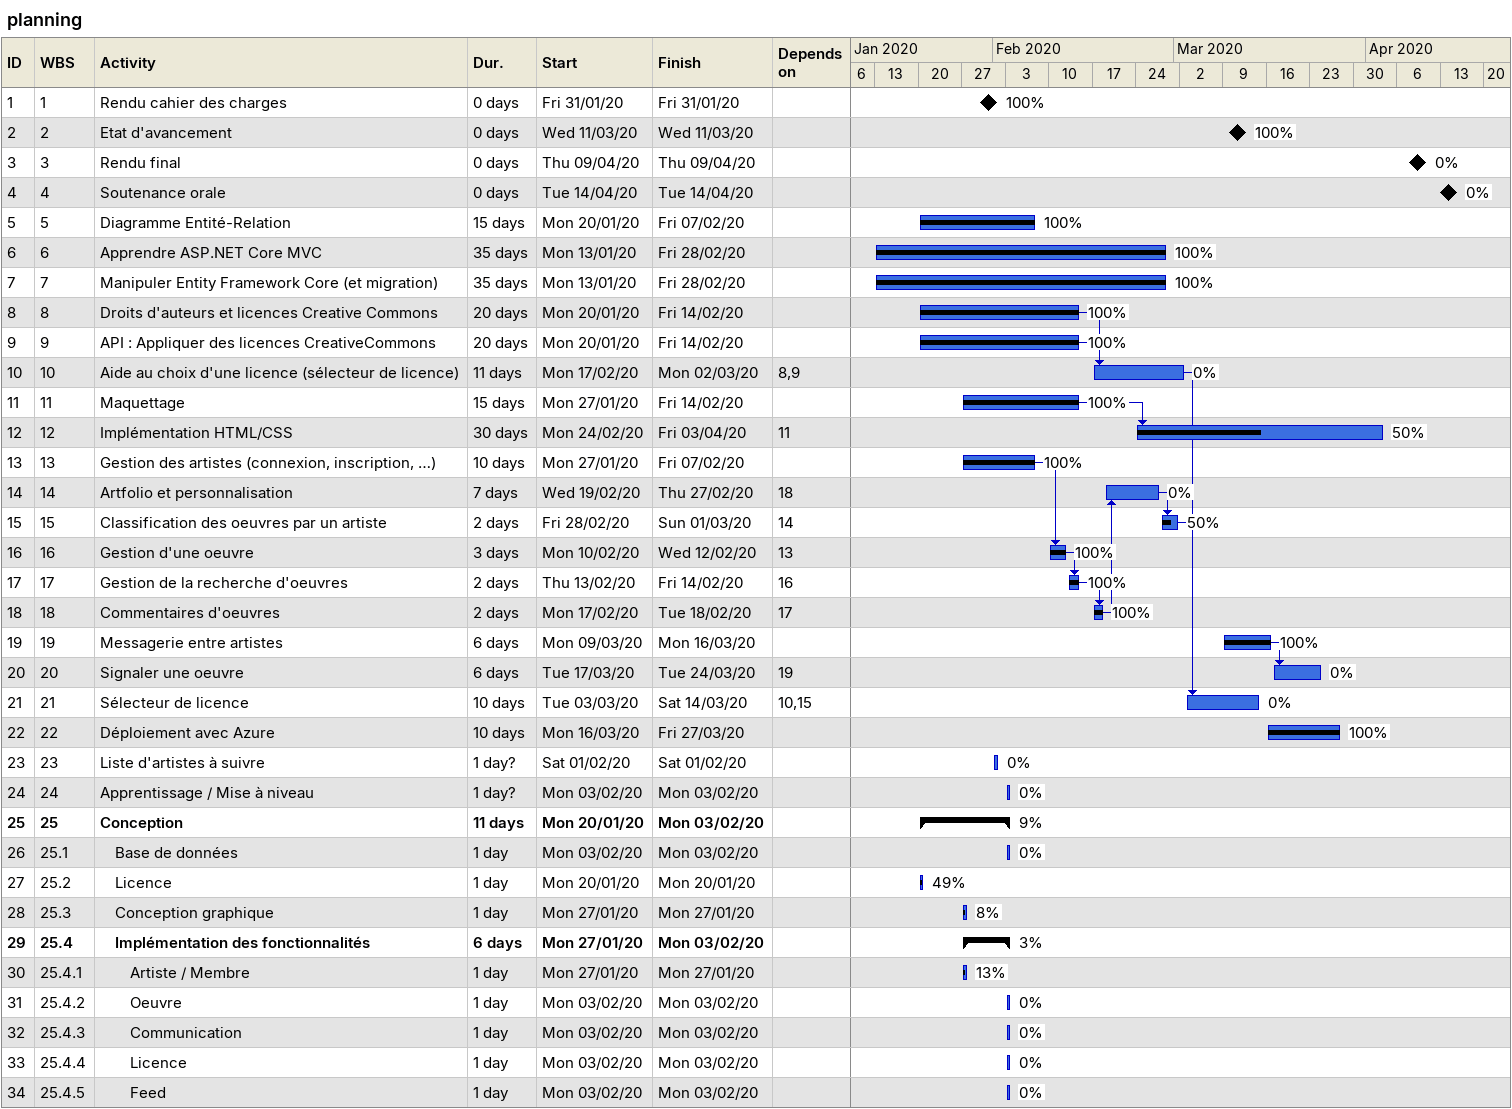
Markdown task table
planning

| ID | WBS | Task | Duration | Start | Finish | Predecessors | % complete |
|---|---|---|---|---|---|---|---|
| 1 | 1 | Rendu cahier des charges | 0d | 2020-01-31 | 2020-01-31 |  | 100 |
| 2 | 2 | Etat d'avancement | 0d | 2020-03-11 | 2020-03-11 |  | 100 |
| 3 | 3 | Rendu final | 0d | 2020-04-09 | 2020-04-09 |  | 0 |
| 4 | 4 | Soutenance orale | 0d | 2020-04-14 | 2020-04-14 |  | 0 |
| 5 | 5 | Diagramme Entité-Relation | 15d | 2020-01-20 | 2020-02-07 |  | 100 |
| 6 | 6 | Apprendre ASP.NET Core MVC | 35d | 2020-01-13 | 2020-02-28 |  | 100 |
| 7 | 7 | Manipuler Entity Framework Core (et migration) | 35d | 2020-01-13 | 2020-02-28 |  | 100 |
| 8 | 8 | Droits d'auteurs et licences Creative Commons | 20d | 2020-01-20 | 2020-02-14 |  | 100 |
| 9 | 9 | API : Appliquer des licences CreativeCommons | 20d | 2020-01-20 | 2020-02-14 |  | 100 |
| 10 | 10 | Aide au choix d'une licence (sélecteur de licence) | 11d | 2020-02-17 | 2020-03-02 | 8, 9 | 0 |
| 11 | 11 | Maquettage | 15d | 2020-01-27 | 2020-02-14 |  | 100 |
| 12 | 12 | Implémentation HTML/CSS | 30d | 2020-02-24 | 2020-04-03 | 11 | 50 |
| 13 | 13 | Gestion des artistes (connexion, inscription, …) | 10d | 2020-01-27 | 2020-02-07 |  | 100 |
| 14 | 14 | Artfolio et personnalisation | 7d | 2020-02-19 | 2020-02-27 | 18 | 0 |
| 15 | 15 | Classification des oeuvres par un artiste | 2d | 2020-02-28 | 2020-03-01 | 14 | 50 |
| 16 | 16 | Gestion d'une oeuvre | 3d | 2020-02-10 | 2020-02-12 | 13 | 100 |
| 17 | 17 | Gestion de la recherche d'oeuvres | 2d | 2020-02-13 | 2020-02-14 | 16 | 100 |
| 18 | 18 | Commentaires d'oeuvres | 2d | 2020-02-17 | 2020-02-18 | 17 | 100 |
| 19 | 19 | Messagerie entre artistes | 6d | 2020-03-09 | 2020-03-16 |  | 100 |
| 20 | 20 | Signaler une oeuvre | 6d | 2020-03-17 | 2020-03-24 | 19 | 0 |
| 21 | 21 | Sélecteur de licence | 10d | 2020-03-03 | 2020-03-14 | 10, 15 | 0 |
| 22 | 22 | Déploiement avec Azure | 10d | 2020-03-16 | 2020-03-27 |  | 100 |
| 23 | 23 | Liste d'artistes à suivre | 1d? | 2020-02-01 | 2020-02-01 |  | 0 |
| 24 | 24 | Apprentissage / Mise à niveau | 1d? | 2020-02-03 | 2020-02-03 |  | 0 |
| 25 | 25 | **Conception** | 11d | 2020-01-20 | 2020-02-03 |  | 9 |
| 26 | 25.1 | Base de données | 1d | 2020-02-03 | 2020-02-03 |  | 0 |
| 27 | 25.2 | Licence | 1d | 2020-01-20 | 2020-01-20 |  | 49 |
| 28 | 25.3 | Conception graphique | 1d | 2020-01-27 | 2020-01-27 |  | 8 |
| 29 | 25.4 | **Implémentation des fonctionnalités** | 6d | 2020-01-27 | 2020-02-03 |  | 3 |
| 30 | 25.4.1 | Artiste / Membre | 1d | 2020-01-27 | 2020-01-27 |  | 13 |
| 31 | 25.4.2 | Oeuvre | 1d | 2020-02-03 | 2020-02-03 |  | 0 |
| 32 | 25.4.3 | Communication | 1d | 2020-02-03 | 2020-02-03 |  | 0 |
| 33 | 25.4.4 | Licence | 1d | 2020-02-03 | 2020-02-03 |  | 0 |
| 34 | 25.4.5 | Feed | 1d | 2020-02-03 | 2020-02-03 |  | 0 |
